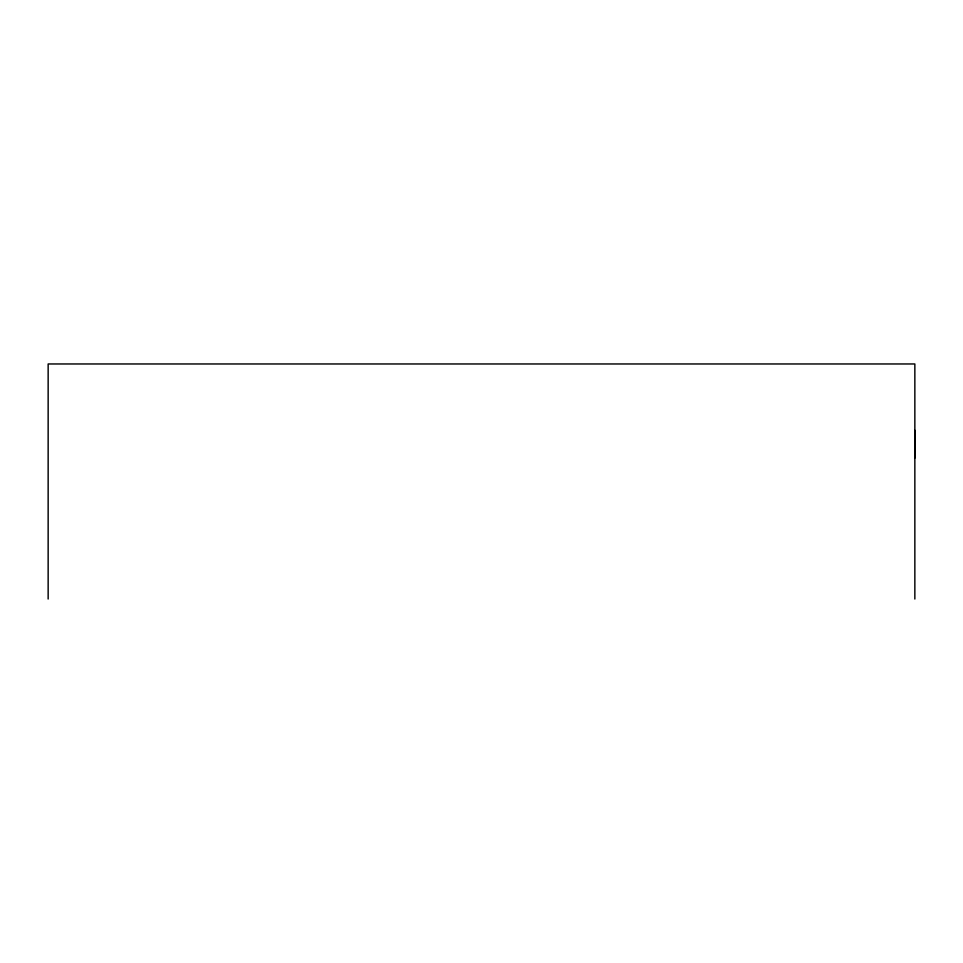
<?xml version="1.0" encoding="UTF-8"?>
<svg xmlns="http://www.w3.org/2000/svg" width="963" height="963" viewBox="0 0 963 963"><rect width="100%" height="100%" fill="white"/><g stroke="black" fill="none" stroke-linecap="round" stroke-linejoin="round"><path stroke-width="1.44" d="M914.85 458.099L914.85 430.256M914.85 599.034L914.85 363.966L48.15 363.966L48.15 599.034"/></g></svg>
